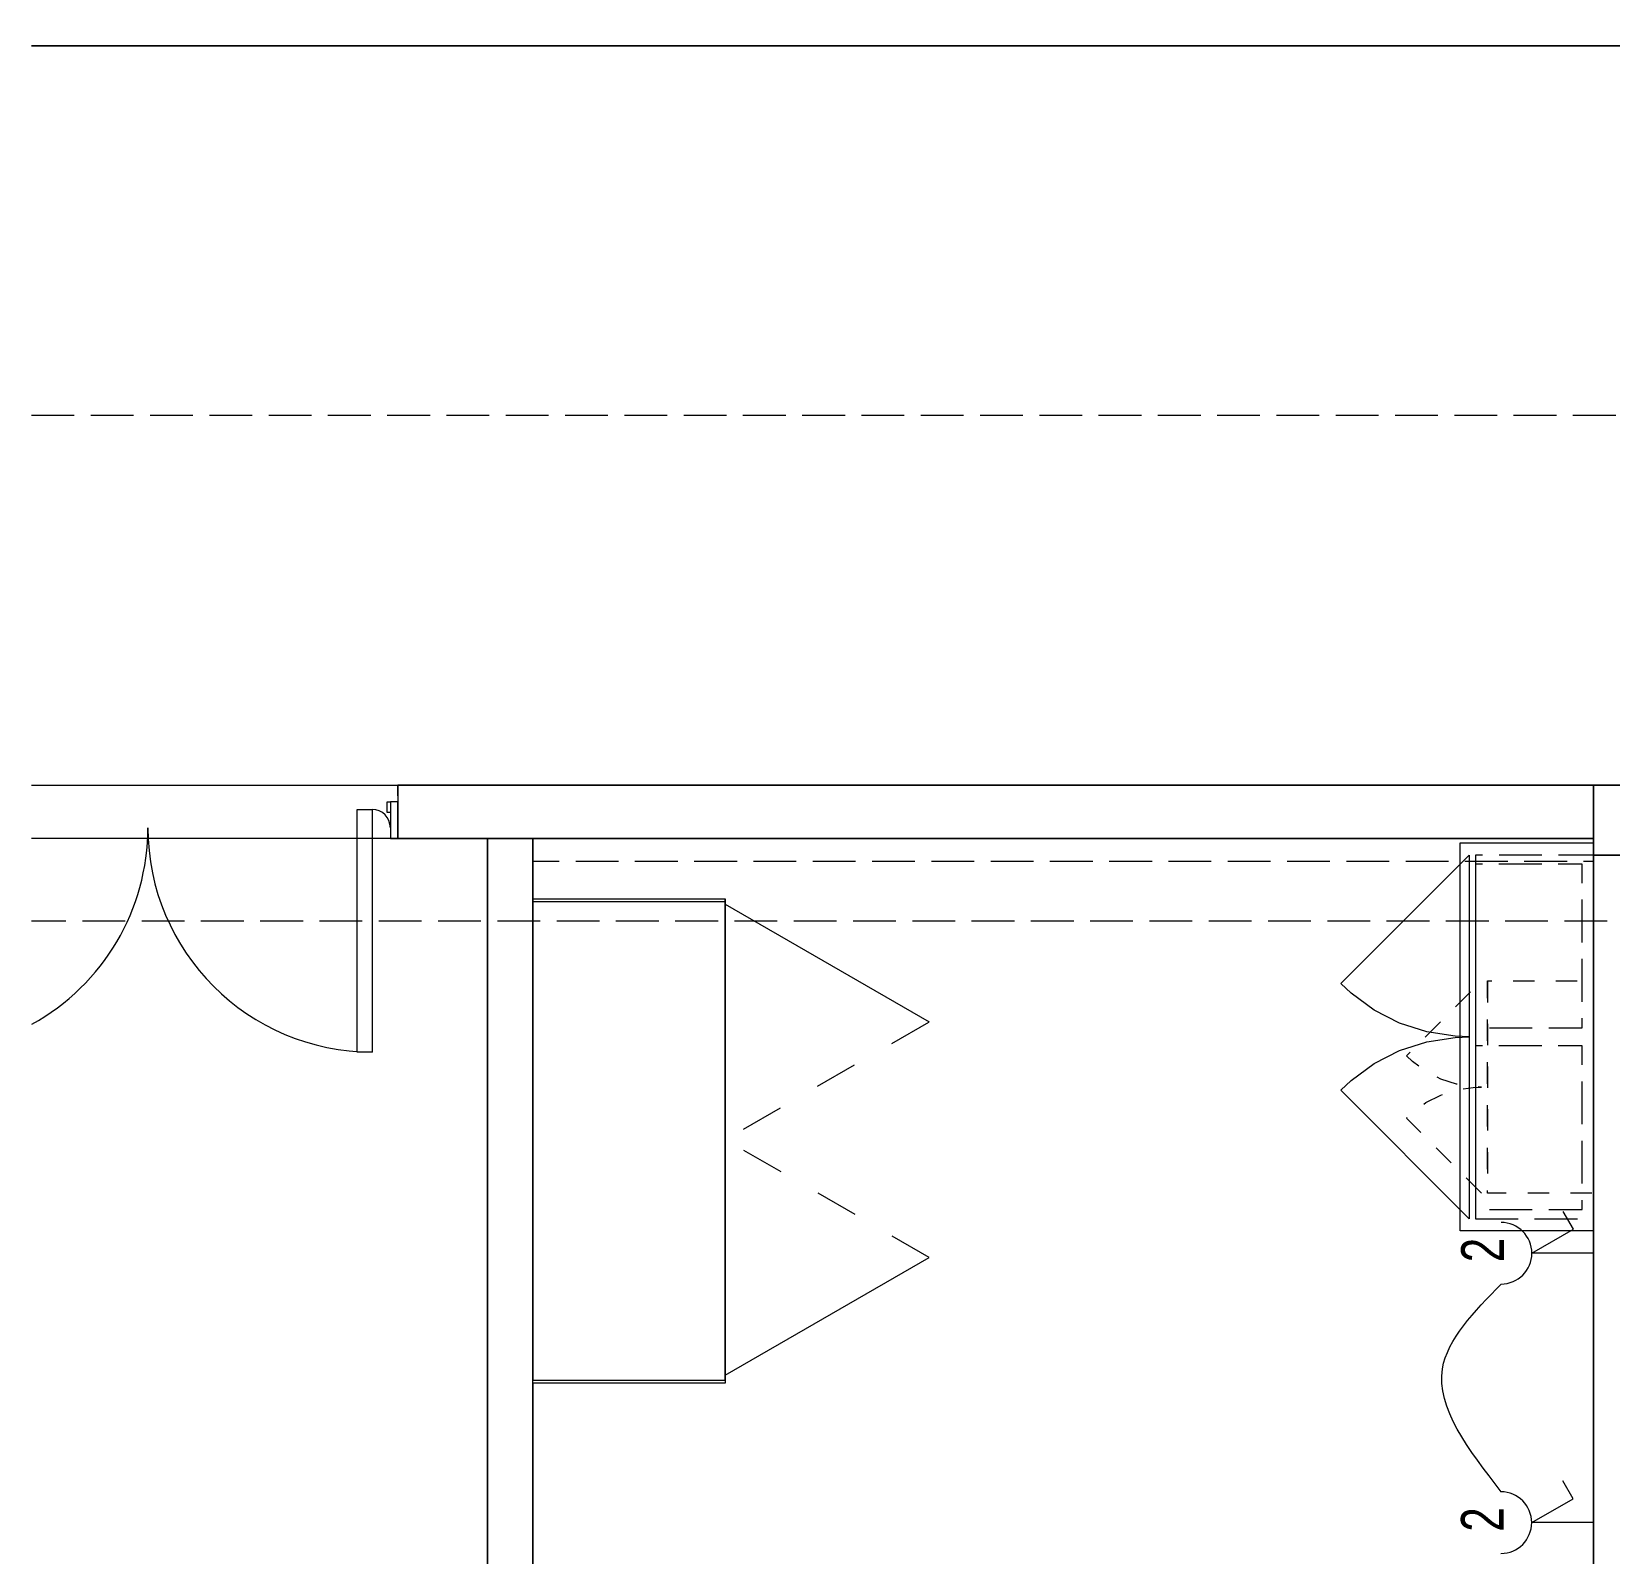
# Model space of a CAD drawing. Header units: millimetres. Extents: x 11356 to 46017, y -5218 to 16780.
# Drawn here: x 11356 to 16562, y 11759 to 16780 of the extents above; entities that cross this region are included whole.
import ezdxf

# ---------------------------------------------------------------- set-up
doc = ezdxf.new("R2010")
doc.units = ezdxf.units.MM
for name, pattern in [('IMPORT-Dashed', [282.222223, 141.111112, -141.111112]), ('IMPORT-Hidden Line', [195.611112, 141.111112, -54.5]), ('IMPORT-Small Dashed', [141.111111, 70.555556, -70.555556])]:
    doc.linetypes.add(name, pattern=pattern)
for name, color, linetype, lineweight in [('_Essential Power', 1, 'Continuous', 13), ('_Non Essential Power', 1, 'Continuous', 13), ('A-Des_ Fittings General_Pen_No__81', 251, 'Continuous', 18), ('A-Des_ Roofs_Pen_No__81', 251, 'Continuous', 18), ('A-Des_ Walls', 7, 'Continuous', 13), ('A-Des_ Walls_Pen_No__81', 251, 'Continuous', 18), ('ARCHICAD Doors_Pen_No__81', 251, 'Continuous', 18), ('L07 Enlarged Ground Proposed Plan 02_GFGF Enlarged Proposed Plan 02_dwg', 8, 'Continuous', 13), ('New_A-Des_ Fittings Electrical_Pen_No__90', 250, 'Continuous', 18), ('New_A-Des_ Zones_Pen_No__94', 250, 'Continuous', 18)]:
    doc.layers.add(name, color=color, linetype=linetype, lineweight=lineweight)
doc.styles.add('Arial Narrow', font='ARIALN.TTF', dxfattribs={"width": 0.9, "height": 125})

# ---------------------------------------------------------------- blocks, each defined once
blk = doc.blocks.new('L07 Enlarged Ground Proposed Plan 02_GFGF Enlarged Proposed Plan 02_dwg_Wall_1_1-12185911-NEW GROUND FLOOR LAYOUT - ELECTRICAL PROPOSED PLAN 02')
at = {"layer": 'A-Des_ Walls', "color": 50, "flags": 128}
blk.add_lwpolyline([(11355.8, 16733.3), (17955, 16733.3), (17955, 16780.4)], dxfattribs=at)
at = {"layer": 'A-Des_ Walls_Pen_No__81', "color": 254, "flags": 128}
blk.add_lwpolyline([(11355.8, 16733.3), (17955, 16733.3), (17955, 16780.4)], dxfattribs=at)
blk = doc.blocks.new('L07 Enlarged Ground Proposed Plan 02_GFGF Enlarged Proposed Plan 02_dwg_Wall_8_1-12185967-NEW GROUND FLOOR LAYOUT - ELECTRICAL PROPOSED PLAN 02')
at = {"layer": 'A-Des_ Walls', "color": 50, "flags": 128}
blk.add_lwpolyline([(13009.7, 8179.5), (12859.7, 8038.5), (13009.7, 8038.5), (13009.7, 8179.5), (12859.7, 8179.5), (12859.7, 8038.5), (13009.7, 8179.5), (13009.7, 14118.3), (12859.7, 14118.3), (12859.7, 8179.5)], close=True, dxfattribs=at)
at = {"layer": 'A-Des_ Walls_Pen_No__81', "color": 254}
for p, q in [((13009.7, 10784.5), (13009.7, 14118.3)), ((13009.7, 8179.5), (13009.7, 10654.5))]:
    blk.add_line(p, q, dxfattribs=at)
at = {"layer": 'A-Des_ Walls_Pen_No__81', "color": 254, "flags": 128}
blk.add_lwpolyline([(12859.7, 14118.3), (12859.7, 8038.5), (13009.7, 8038.5)], dxfattribs=at)
blk = doc.blocks.new('L07 Enlarged Ground Proposed Plan 02_GFGF Enlarged Proposed Plan 02_dwg_Wall_33_1-12186038-NEW GROUND FLOOR LAYOUT - ELECTRICAL PROPOSED PLAN 02')
at = {"layer": 'A-Des_ Walls', "color": 50, "flags": 128}
blk.add_lwpolyline([(16719.7, 10083.3), (16719.7, 14063.3), (16509.7, 14063.3), (16509.7, 10083.3)], close=True, dxfattribs=at)
at = {"layer": 'A-Des_ Walls_Pen_No__81', "color": 254}
for p, q in [((16509.7, 14063.3), (16509.7, 10083.3)), ((16719.7, 10083.3), (16719.7, 14063.3))]:
    blk.add_line(p, q, dxfattribs=at)
blk = doc.blocks.new('L07 Enlarged Ground Proposed Plan 02_GFGF Enlarged Proposed Plan 02_dwg_Wall_107_1-12186135-NEW GROUND FLOOR LAYOUT - ELECTRICAL PROPOSED PLAN 02')
at = {"layer": 'A-Des_ Walls', "color": 50, "flags": 128}
blk.add_lwpolyline([(20329.7, 14293.3), (16509.7, 14293.3), (16509.7, 14063.3), (20329.7, 14063.3)], close=True, dxfattribs=at)
at = {"layer": 'A-Des_ Walls_Pen_No__81', "color": 254}
for p, q in [((20329.7, 14293.3), (16509.7, 14293.3)), ((16509.7, 14118.3), (16509.7, 14063.3)), ((20329.7, 14063.3), (20329.7, 14113.3)), ((16719.7, 14063.3), (20189.7, 14063.3))]:
    blk.add_line(p, q, dxfattribs=at)
blk = doc.blocks.new('L07 Enlarged Ground Proposed Plan 02_GFGF Enlarged Proposed Plan 02_dwg_CI Tools Door_44__1-12186143-NEW GROUND FLOOR LAYOUT - ELECTRICAL PROPOSED PLAN 02')
at = {"layer": 'ARCHICAD Doors_Pen_No__81', "color": 254, "flags": 128}
blk.add_lwpolyline([(12539.7, 14203.3), (12529.7, 14203.3), (12529.7, 14238.3), (12539.7, 14238.3), (12539.7, 14118.3), (12564.7, 14118.3), (12564.7, 14238.3), (12539.7, 14238.3), (12539.7, 14203.3), (12529.7, 14203.3), (12529.7, 14238.3), (12539.7, 14238.3)], dxfattribs=at)
for points in [[(12539.7, 14118.3), (12564.7, 14118.3), (12564.7, 14238.3), (12539.7, 14238.3)], [(12429.7, 13413.3), (12429.7, 14213.3), (12479.7, 14213.3), (12479.7, 13413.3), (12429.7, 13413.3), (12429.7, 14213.3), (12479.7, 14213.3), (12479.7, 13413.3)]]:
    blk.add_lwpolyline(points, close=True, dxfattribs=at)
at = {"layer": 'ARCHICAD Doors_Pen_No__81', "color": 254}
for centre, radius, start, end in [((12479.7, 14153.3), 60, 0, 90), ((10999.7, 14153.3), 740, 298.849, 0), ((12479.7, 14153.3), 740, 180, 270)]:
    blk.add_arc(centre, radius, start, end, dxfattribs=at)
blk = doc.blocks.new('L07 Enlarged Ground Proposed Plan 02_GFGF Enlarged Proposed Plan 02_dwg_Wall_109_1-12186144-NEW GROUND FLOOR LAYOUT - ELECTRICAL PROPOSED PLAN 02')
at = {"layer": 'A-Des_ Walls', "color": 50, "flags": 128}
blk.add_lwpolyline([(12564.7, 14118.3), (16509.7, 14118.3), (16509.7, 14293.3), (12564.7, 14293.3), (12564.7, 14258.3), (12564.7, 14238.3)], close=True, dxfattribs=at)
at = {"layer": 'A-Des_ Walls_Pen_No__81', "color": 254}
blk.add_line((13009.7, 14118.3), (16509.7, 14118.3), dxfattribs=at)
at = {"layer": 'A-Des_ Walls_Pen_No__81', "color": 254, "flags": 128}
for points in [[(12564.7, 14258.3), (12564.7, 14293.3), (16509.7, 14293.3)], [(12859.7, 14118.3), (12564.7, 14118.3), (12564.7, 14238.3)]]:
    blk.add_lwpolyline(points, dxfattribs=at)
blk.add_blockref('L07 Enlarged Ground Proposed Plan 02_GFGF Enlarged Proposed Plan 02_dwg_CI Tools Door_44__1-12186143-NEW GROUND FLOOR LAYOUT - ELECTRICAL PROPOSED PLAN 02', (0, 0))
blk = doc.blocks.new('L07 Enlarged Ground Proposed Plan 02_GFGF Enlarged Proposed Plan 02_dwg_Roof_1_1-12186170-NEW GROUND FLOOR LAYOUT - ELECTRICAL PROPOSED PLAN 02')
at = {"layer": 'A-Des_ Roofs_Pen_No__81', "color": 254, "linetype": 'IMPORT-Hidden Line', "flags": 128}
for points in [[(11355.8, 15514.2), (40119.7, 15514.2), (40119.7, 16780.4)], [(40119.7, 15514.2), (40119.7, 13845.1), (11355.8, 13845.1)]]:
    blk.add_lwpolyline(points, dxfattribs=at)
blk = doc.blocks.new('L07 Enlarged Ground Proposed Plan 02_GFGF Enlarged Proposed Plan 02_dwg_Beam_1_1-12186260-NEW GROUND FLOOR LAYOUT - ELECTRICAL PROPOSED PLAN 02')
at = {"layer": 'New_A-Des_ Fittings Electrical_Pen_No__90', "color": 253, "linetype": 'IMPORT-Hidden Line', "flags": 128}
blk.add_lwpolyline([(16509.7, 14118.3), (13009.7, 14118.3), (13009.7, 14043.3), (16509.7, 14043.3)], close=True, dxfattribs=at)
blk = doc.blocks.new('L07 Enlarged Ground Proposed Plan 02_GFGF Enlarged Proposed Plan 02_dwg_Cadimage Cabinet_87__1-12186315-NEW GROUND FLOOR LAYOUT - ELECTRICAL PROPOSED PLAN 02')
at = {"layer": 'A-Des_ Fittings General_Pen_No__81', "color": 254, "linetype": 'IMPORT-Small Dashed'}
blk.add_line((16159.7, 13647.7), (16159.7, 12947.7), dxfattribs=at)
at = {"layer": 'A-Des_ Fittings General_Pen_No__81', "color": 254, "linetype": 'IMPORT-Small Dashed', "flags": 128}
for points in [[(16139.7, 12947.7), (15892.2, 13195.2), (15912.4, 13213.8), (15956.8, 13246.4), (16005.6, 13271.4), (16057.8, 13288.3), (16112.2, 13296.6), (16139.7, 13297.7), (16112.2, 13298.8), (16057.8, 13307.1), (16005.6, 13324), (15956.8, 13349), (15912.4, 13381.6), (15892.2, 13400.2), (16139.7, 13647.7)], [(16509.7, 13647.7), (16509.7, 12947.7), (16159.7, 12947.7), (16159.7, 13647.7), (16509.7, 13647.7), (16509.7, 12947.7)]]:
    blk.add_lwpolyline(points, dxfattribs=at)
blk = doc.blocks.new('L07 Enlarged Ground Proposed Plan 02_GFGF Enlarged Proposed Plan 02_dwg_Cadimage Cabinet_119__1-12186383-NEW GROUND FLOOR LAYOUT - ELECTRICAL PROPOSED PLAN 02')
at = {"layer": 'A-Des_ Fittings General_Pen_No__81', "color": 254, "flags": 128}
for points in [[(15675.4, 13639.1), (16099.7, 14063.3), (16099.7, 13463.3), (16099.7, 12863.3), (15675.4, 13287.6)], [(15675.4, 13287.6), (15710, 13319.6), (15786.1, 13375.4), (15869.9, 13418.2), (15959.3, 13447.1), (16052.6, 13461.5), (16099.7, 13463.3), (16052.6, 13465.2), (15959.3, 13479.5), (15869.9, 13508.5), (15786.1, 13551.2), (15710, 13607.1), (15675.4, 13639.1)]]:
    blk.add_lwpolyline(points, dxfattribs=at)
blk.add_lwpolyline([(16509.7, 14103.3), (16509.7, 12823.3), (16069.7, 12823.3), (16069.7, 14103.3)], close=True, dxfattribs=at)
at = {"layer": 'A-Des_ Fittings General_Pen_No__81', "color": 254, "linetype": 'IMPORT-Hidden Line', "flags": 128}
for points in [[(16119.7, 12863.3), (16509.7, 12863.3), (16509.7, 13463.3), (16509.7, 14063.3), (16119.7, 14063.3), (16119.7, 13463.3)], [(16119.7, 14033.3), (16119.7, 13493.3), (16471.7, 13493.3), (16471.7, 14033.3)], [(16119.7, 13433.3), (16119.7, 12893.3), (16471.7, 12893.3), (16471.7, 13433.3)]]:
    blk.add_lwpolyline(points, close=True, dxfattribs=at)
blk = doc.blocks.new('L07 Enlarged Ground Proposed Plan 02_GFGF Enlarged Proposed Plan 02_dwg_Cadimage Cabinet_148__1-12186444-NEW GROUND FLOOR LAYOUT - ELECTRICAL PROPOSED PLAN 02')
at = {"layer": 'A-Des_ Fittings General_Pen_No__81', "color": 254}
for p, q in [((13644.7, 13901.1), (14317.6, 13512.6)), ((13644.7, 12347.1), (14317.6, 12735.6)), ((13644.7, 12329.1), (13009.7, 12329.1))]:
    blk.add_line(p, q, dxfattribs=at)
at = {"layer": 'A-Des_ Fittings General_Pen_No__81', "color": 254, "flags": 128}
blk.add_lwpolyline([(13009.7, 13919.1), (13009.7, 12329.1), (13009.7, 13919.1), (13644.7, 13919.1), (13644.7, 12329.1), (13644.7, 13919.1)], dxfattribs=at)
at = {"layer": 'A-Des_ Fittings General_Pen_No__81', "color": 254, "linetype": 'IMPORT-Dashed', "flags": 128}
blk.add_lwpolyline([(14317.6, 12735.6), (13644.7, 13124.1), (14317.6, 13512.6)], dxfattribs=at)
blk = doc.blocks.new('L07 Enlarged Ground Proposed Plan 02_GFGF Enlarged Proposed Plan 02_dwg-12097911-NEW GROUND FLOOR LAYOUT - ELECTRICAL PROPOSED PLAN 02')
at = {"layer": 'New_A-Des_ Zones_Pen_No__94', "color": 253, "flags": 128}
for points in [[(11355.8, 14293.3), (16509.7, 14293.3), (20329.7, 14293.3), (24399.7, 14293.3), (27589.7, 14293.3), (27589.7, 16733.3), (11355.8, 16733.3)], [(11355.8, 8179.5), (12859.7, 8179.5), (12859.7, 14118.3), (11355.8, 14118.3)]]:
    blk.add_lwpolyline(points, dxfattribs=at)
blk.add_lwpolyline([(13009.7, 13910.1), (13644.7, 13910.1), (13644.7, 12320.1), (13009.7, 12320.1), (13009.7, 11484.5), (13129.7, 11484.5), (13129.7, 10884.5), (13009.7, 10884.5), (13009.7, 10784.5), (15199.7, 10784.5), (15199.7, 10143.3), (16507.2, 10143.3), (16507.2, 10003.3), (15199.7, 10003.3), (14749.7, 10003.3), (14749.7, 7988.3), (16309.7, 7988.3), (16309.7, 8038.3), (16309.7, 8113.3), (16509.7, 8113.3), (16509.7, 10083.3), (16509.7, 14063.3), (16509.7, 14118.3), (13009.7, 14118.3)], close=True, dxfattribs=at)
for name in ['L07 Enlarged Ground Proposed Plan 02_GFGF Enlarged Proposed Plan 02_dwg_Wall_1_1-12185911-NEW GROUND FLOOR LAYOUT - ELECTRICAL PROPOSED PLAN 02', 'L07 Enlarged Ground Proposed Plan 02_GFGF Enlarged Proposed Plan 02_dwg_Roof_1_1-12186170-NEW GROUND FLOOR LAYOUT - ELECTRICAL PROPOSED PLAN 02', 'L07 Enlarged Ground Proposed Plan 02_GFGF Enlarged Proposed Plan 02_dwg_Wall_109_1-12186144-NEW GROUND FLOOR LAYOUT - ELECTRICAL PROPOSED PLAN 02', 'L07 Enlarged Ground Proposed Plan 02_GFGF Enlarged Proposed Plan 02_dwg_Wall_107_1-12186135-NEW GROUND FLOOR LAYOUT - ELECTRICAL PROPOSED PLAN 02', 'L07 Enlarged Ground Proposed Plan 02_GFGF Enlarged Proposed Plan 02_dwg_Wall_8_1-12185967-NEW GROUND FLOOR LAYOUT - ELECTRICAL PROPOSED PLAN 02', 'L07 Enlarged Ground Proposed Plan 02_GFGF Enlarged Proposed Plan 02_dwg_Beam_1_1-12186260-NEW GROUND FLOOR LAYOUT - ELECTRICAL PROPOSED PLAN 02', 'L07 Enlarged Ground Proposed Plan 02_GFGF Enlarged Proposed Plan 02_dwg_Cadimage Cabinet_119__1-12186383-NEW GROUND FLOOR LAYOUT - ELECTRICAL PROPOSED PLAN 02', 'L07 Enlarged Ground Proposed Plan 02_GFGF Enlarged Proposed Plan 02_dwg_Wall_33_1-12186038-NEW GROUND FLOOR LAYOUT - ELECTRICAL PROPOSED PLAN 02', 'L07 Enlarged Ground Proposed Plan 02_GFGF Enlarged Proposed Plan 02_dwg_Cadimage Cabinet_148__1-12186444-NEW GROUND FLOOR LAYOUT - ELECTRICAL PROPOSED PLAN 02', 'L07 Enlarged Ground Proposed Plan 02_GFGF Enlarged Proposed Plan 02_dwg_Cadimage Cabinet_87__1-12186315-NEW GROUND FLOOR LAYOUT - ELECTRICAL PROPOSED PLAN 02']:
    blk.add_blockref(name, (0, 0))

msp = doc.modelspace()

# ---------------------------------------------------------------- linework, layer by layer
at = {"layer": '_Essential Power', "color": 10, "lineweight": 18}
for p, q in [((16443.2, 12828.4), (16409.3, 12887)), ((16306.3, 12749.3), (16443.2, 12828.4)), ((16509.5, 12749.3), (16306.3, 12749.3)), ((16442.6, 11939.4), (16408.7, 11998)), ((16305.7, 11860.4), (16442.6, 11939.4)), ((16508.9, 11860.4), (16305.7, 11860.4))]:
    msp.add_line(p, q, dxfattribs=at)
for centre in [(16204.7, 12749.3), (16204.1, 11860.4)]:
    msp.add_arc(centre, 101.6, 270, 90, dxfattribs=at)
at = {"layer": '_Non Essential Power'}
msp.add_spline([(16204.8, 11962.3), (16011.3, 12368.1), (16205, 12647.7)], degree=3, dxfattribs=at)

# ---------------------------------------------------------------- block references
at = {"layer": 'L07 Enlarged Ground Proposed Plan 02_GFGF Enlarged Proposed Plan 02_dwg', "color": 253, "lineweight": 18}
msp.add_blockref('L07 Enlarged Ground Proposed Plan 02_GFGF Enlarged Proposed Plan 02_dwg-12097911-NEW GROUND FLOOR LAYOUT - ELECTRICAL PROPOSED PLAN 02', (0, 0), dxfattribs=at)

# ---------------------------------------------------------------- texts
at = {"layer": '_Essential Power', "color": 1, "char_height": 141.1, "width": 97.748, "attachment_point": 1, "rotation": 90, "style": 'Arial Narrow'}
for insert in [(16073, 12719.4), (16072.4, 11830.4)]:
    msp.add_mtext('2', dxfattribs=dict(at, insert=insert))

doc.saveas('drawing.dxf')
